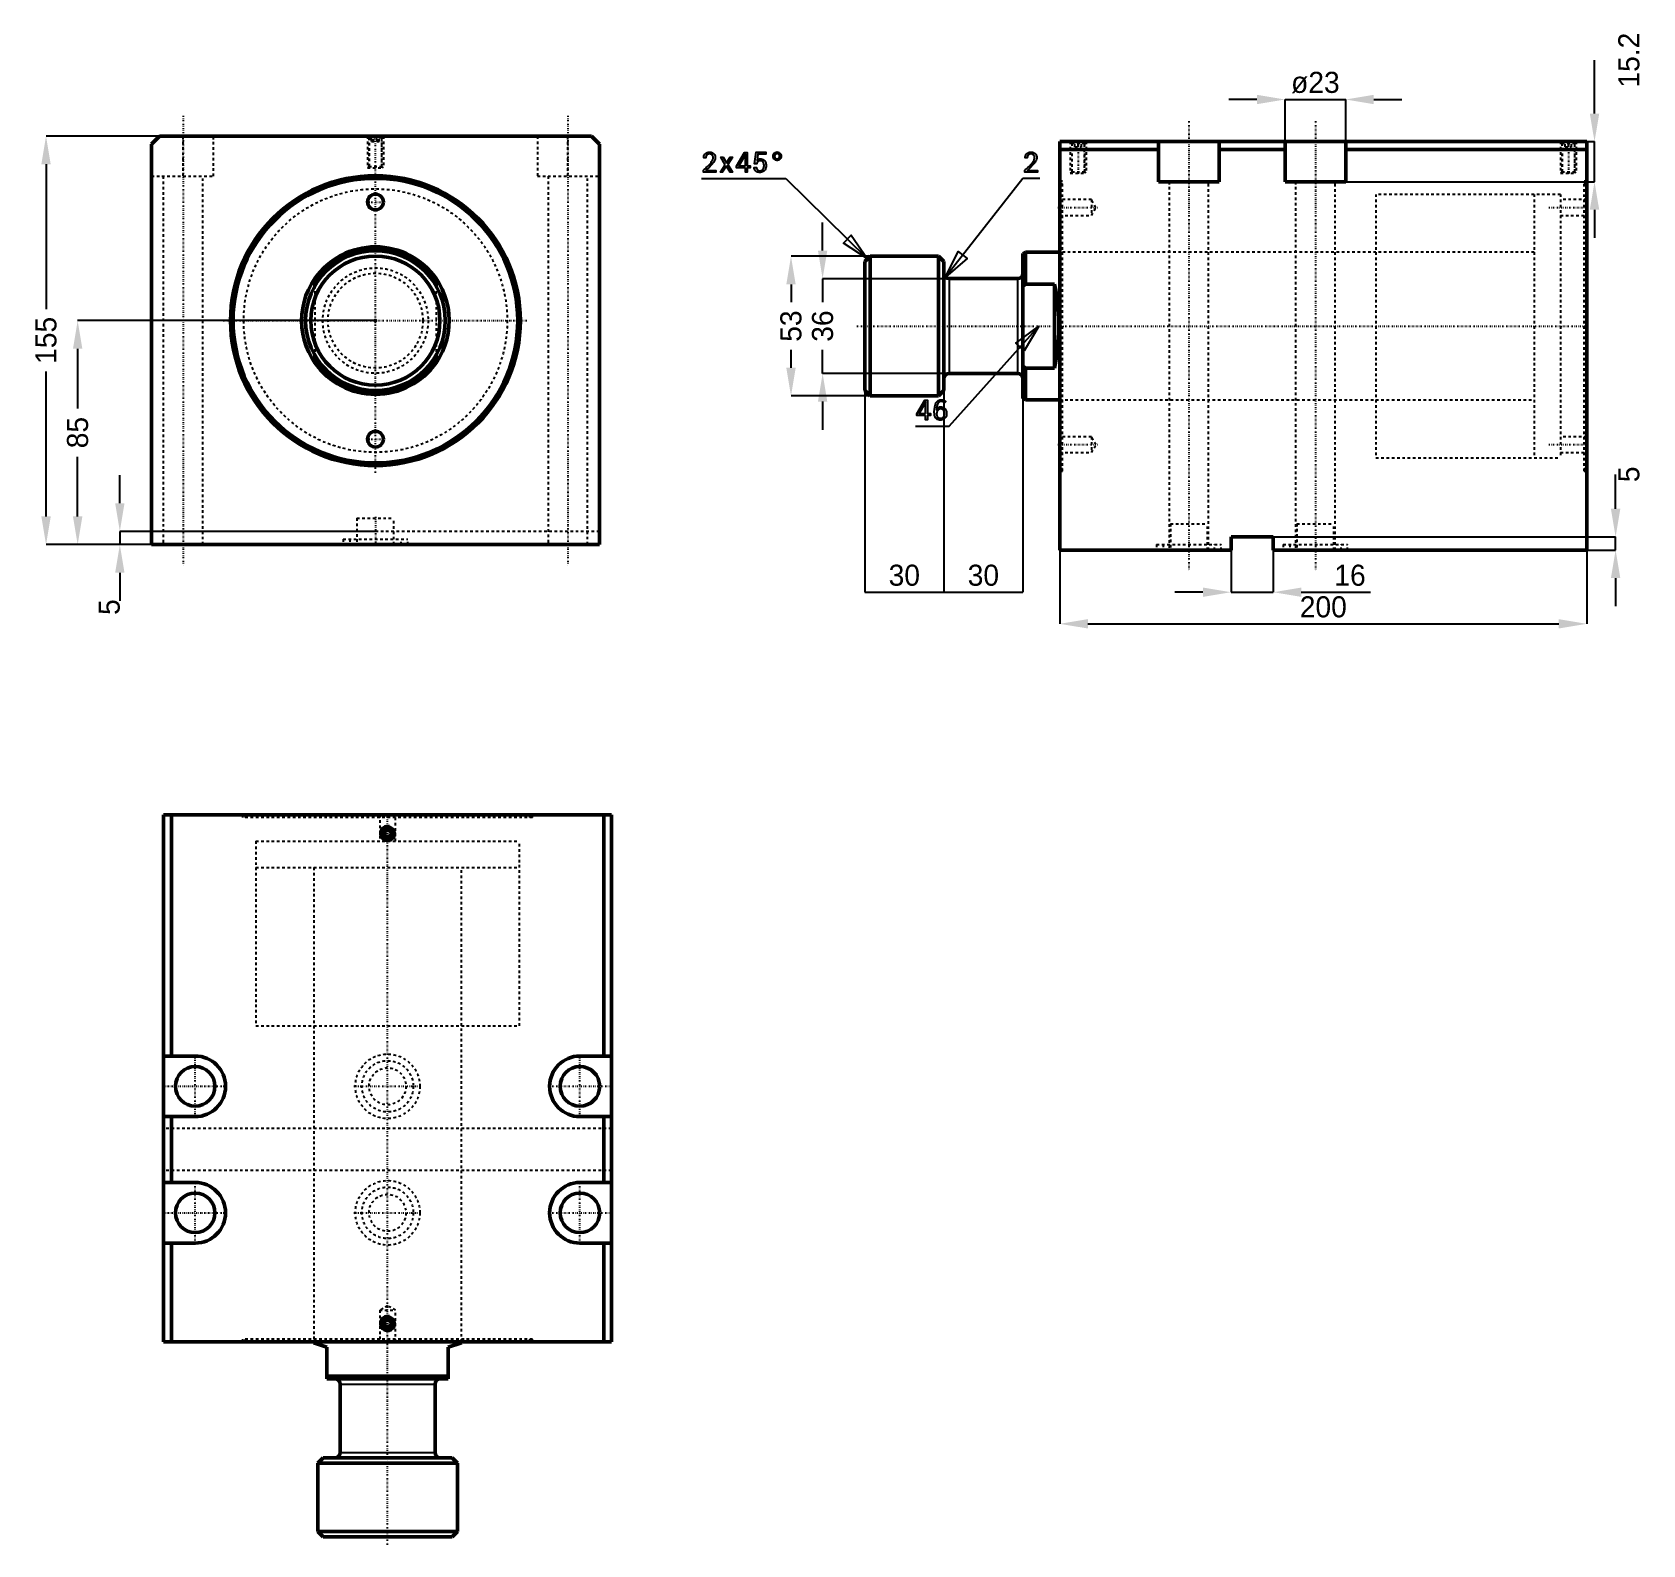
# Model space of a CAD drawing. Header units: millimetres. Extents: x -130 to 481, y -465 to 109.
import ezdxf

# ---------------------------------------------------------------- set-up
doc = ezdxf.new("R2010")
doc.units = ezdxf.units.MM
doc.linetypes.add('Center', pattern=[1.5, 0.45, -0.5, 0.05, -0.5])
doc.linetypes.add('Dashed', pattern=[2, 1, -1])
for name, color, linetype, lineweight in [('2d ConnectionPoints', 7, 'Continuous', 50), ('AM_0', 7, 'Continuous', 50), ('AM_4', 3, 'Continuous', 25), ('AM_5', 3, 'Continuous', 25), ('AM_7', 7, 'Center', 25), ('AM_9', 6, 'Dashed', 25)]:
    doc.layers.add(name, color=color, linetype=linetype, lineweight=lineweight)
doc.dimstyles.new('ISO-25', dxfattribs={"dimtxt": 2.5, "dimasz": 2.5, "dimexe": 1.25, "dimexo": 0.625, "dimtad": 1, "dimtxsty": 'Standard', "dimcen": 2.5, "dimadec": 0, "dimazin": 0, "dimtfac": 1, "dimtmove": 0, "dimatfit": 3, "dimfxl": 0, "dimarcsym": 0})

# ---------------------------------------------------------------- blocks, each defined once
blk = doc.blocks.new('1_JECX_MF_TLA_100_60_0_rod__0_in_JECX_MF_160_TLA_100_60_0__0')
at = {"layer": 'AM_0'}
for p, q in [((-23, 13.16), (-23, 15.97)), ((23, 15.97), (23, 13.16)), ((-23, -15.97), (-23, -13.16)), ((23, -13.16), (23, -15.97))]:
    blk.add_line(p, q, dxfattribs=at)
for points in [[(-23, 15.97), (-24.3, 13.9), (-25.42, 11.73), (-26.35, 9.47), (-27.07, 7.14), (-27.59, 4.75), (-27.9, 2.33), (-28, -0.11), (-27.88, -2.55), (-27.56, -4.97), (-27.02, -7.35), (-26.27, -9.68), (-25.33, -11.93), (-24.19, -14.1), (-23, -15.97)], [(23, -15.97), (24.3, -13.9), (25.42, -11.73), (26.35, -9.47), (27.07, -7.14), (27.59, -4.75), (27.9, -2.33), (28, 0.11), (27.88, 2.55), (27.56, 4.97), (27.02, 7.35), (26.27, 9.68), (25.33, 11.93), (24.19, 14.1), (23, 15.97)]]:
    blk.add_lwpolyline(points, dxfattribs=at)
for radius in [26.5, 24.5]:
    blk.add_circle((0, 0), radius, dxfattribs=at)
for radius, start, end in [(28, 34.77194, 145.22806), (27.5, 33.2419, 146.7581), (27.5, 213.2419, 326.7581), (28, 214.77194, 325.22806)]:
    blk.add_arc((0, 0), radius, start, end, dxfattribs=at)
at = {"layer": 'AM_9'}
for p, q in [((-23, 13.16), (-23, -13.16)), ((23, 13.16), (23, -13.16))]:
    blk.add_line(p, q, dxfattribs=at)
for radius in [20, 18]:
    blk.add_circle((0, 0), radius, dxfattribs=at)
blk = doc.blocks.new('2_JECX_MF_EXLA_100_60_0_body__0_in_JECX_MF_160_TLA_100_60_0__0')
at = {"layer": 'AM_0'}
for p, q in [((-82, 70), (-85, 67)), ((82, 70), (-82, 70)), ((85, 67), (82, 70)), ((-85, 67), (-85, -85)), ((85, -85), (85, 67)), ((-85, -85), (85, -85))]:
    blk.add_line(p, q, dxfattribs=at)
for centre, radius in [((0, 0), 55), ((0, 0), 54), ((0, 45), 3), ((0, -45), 3)]:
    blk.add_circle(centre, radius, dxfattribs=at)
at = {"layer": 'AM_5', "linetype": 'Dashed'}
for p, q in [((-3, 70), (-3, 58)), ((3, 70), (3, 58))]:
    blk.add_line(p, q, dxfattribs=at)
at = {"layer": 'AM_7'}
for p, q in [((-73, 77.75), (-73, -92.75)), ((73, 77.75), (73, -92.75)), ((0, -57.75), (0, 70.6)), ((-3.15, 45), (3.15, 45)), ((-57.75, 0), (57.75, 0)), ((-3.15, -45), (3.15, -45)), ((0, -74.5), (0, -85.5))]:
    blk.add_line(p, q, dxfattribs=at)
at = {"layer": 'AM_9'}
for p, q in [((-73, 54.8), (-73, 70)), ((-61.5, 54.8), (-61.5, 70)), ((-3, 70), (-2.46, 69.46)), ((-2.46, 69.46), (-2.46, 58.54)), ((-2.46, 69.46), (2.46, 69.46)), ((-1.9, 70), (-2.4, 69.5)), ((-2.4, 69.5), (-2.4, 58)), ((-2.4, 69.5), (2.4, 69.5)), ((-1.44, 68), (-1.44, 70)), ((-1.44, 68), (1.44, 68)), ((-0.72, 68), (-0.72, 70)), ((0.72, 68), (0.72, 70)), ((1.44, 68), (1.44, 70)), ((2.4, 69.5), (1.9, 70)), ((2.4, 58), (2.4, 69.5)), ((2.46, 69.46), (3, 70)), ((2.46, 58.54), (2.46, 69.46)), ((61.5, 70), (61.5, 54.8)), ((73, 54.8), (73, 70)), ((-2.46, 58.54), (-3, 58)), ((-3, 58), (3, 58)), ((-2.46, 58.54), (2.46, 58.54)), ((3, 58), (2.46, 58.54)), ((-85, 54.8), (-61.5, 54.8)), ((-80.5, 54.8), (-80.5, -85)), ((-65.5, -85), (-65.5, 54.8)), ((61.5, 54.8), (85, 54.8)), ((65.5, 54.8), (65.5, -85)), ((80.5, -85), (80.5, 54.8)), ((-7, -75), (7, -75)), ((-7, -75), (-7, -85)), ((7, -85), (7, -75)), ((85, -80), (-85, -80)), ((-12.25, -82.9), (12.25, -82.9)), ((-12.25, -82.9), (-12.25, -85)), ((-9.75, -82.9), (-9.75, -85)), ((9.75, -85), (9.75, -82.9)), ((12.25, -85), (12.25, -82.9))]:
    blk.add_line(p, q, dxfattribs=at)
blk.add_circle((0, 0), 50, dxfattribs=at)
blk = doc.blocks.new('*D3')
at = {"layer": 'AM_5', "color": 0, "lineweight": -2}
for p, q in [((-82, 70), (-125, 70)), ((-125, 59.33), (-125, 4.31)), ((-125, -74.33), (-125, -19.31)), ((-85, -85), (-125, -85))]:
    blk.add_line(p, q, dxfattribs=at)
at = {"layer": 'AM_5', "color": 0}
for points in [[(-123.22, 59.33), (-126.78, 59.33), (-125, 70)], [(-126.78, -74.33), (-123.22, -74.33), (-125, -85)]]:
    blk.add_solid(points, dxfattribs=at)
at = {"layer": 'Defpoints', "color": 0}
for p in [(-82, 70), (-125, -85), (-85, -85)]:
    blk.add_point(p, dxfattribs=at)
at = {"layer": 'AM_5', "color": 0, "insert": (-125, -7.5), "char_height": 8, "attachment_point": 5, "rotation": 90}
blk.add_mtext('155', dxfattribs=at)
blk = doc.blocks.new('*D4')
at = {"layer": 'AM_5', "color": 0, "lineweight": -2}
for p, q in [((0, 0), (-113, 0)), ((-113, -10.67), (-113, -33.34)), ((-113, -74.33), (-113, -51.66)), ((-85, -85), (-113, -85))]:
    blk.add_line(p, q, dxfattribs=at)
at = {"layer": 'AM_5', "color": 0}
for points in [[(-111.22, -10.67), (-114.78, -10.67), (-113, 0)], [(-114.78, -74.33), (-111.22, -74.33), (-113, -85)]]:
    blk.add_solid(points, dxfattribs=at)
at = {"layer": 'Defpoints', "color": 0}
for p in [(0, 0), (-113, -85), (-85, -85)]:
    blk.add_point(p, dxfattribs=at)
at = {"layer": 'AM_5', "color": 0, "insert": (-113, -42.5), "char_height": 8, "attachment_point": 5, "rotation": 90}
blk.add_mtext('85', dxfattribs=at)
blk = doc.blocks.new('*D5')
at = {"layer": 'AM_5', "color": 0, "lineweight": -2}
for p, q in [((-97, -69.33), (-97, -58.67)), ((0, -80), (-97, -80)), ((-97, -80), (-97, -85)), ((-85, -85), (-97, -85)), ((-97, -95.67), (-97, -106.33))]:
    blk.add_line(p, q, dxfattribs=at)
at = {"layer": 'AM_5', "color": 0}
for points in [[(-98.78, -69.33), (-95.22, -69.33), (-97, -80)], [(-95.22, -95.67), (-98.78, -95.67), (-97, -85)]]:
    blk.add_solid(points, dxfattribs=at)
at = {"layer": 'Defpoints', "color": 0}
for p in [(-97, -85), (-85, -85), (0, -80)]:
    blk.add_point(p, dxfattribs=at)
at = {"layer": 'AM_5', "color": 0, "insert": (-101, -108.73), "char_height": 8, "attachment_point": 5, "rotation": 90}
blk.add_mtext('5', dxfattribs=at)
blk = doc.blocks.new('1_JECX_MF_TLA_100_60_0_rod__0_in_JECX_MF_160_TLA_100_60_0__4')
at = {"layer": 'AM_0'}
for p, q in [((-28, 0), (-28, -0.38)), ((28, -0.38), (28, 0)), ((-23, -2), (-28, -0.38)), ((-23, -14), (-23, -2)), ((28, -0.38), (23, -2)), ((23, -2), (23, -14)), ((-23, -13), (23, -13)), ((-23, -14), (23, -14)), ((-18, -16), (-18, -42)), ((18, -42), (18, -16)), ((-24.5, -44), (-26.5, -46)), ((-26.5, -46), (26.5, -46)), ((-26.5, -46), (-26.5, -72)), ((-24.5, -44), (24.5, -44)), ((26.5, -46), (24.5, -44)), ((26.5, -72), (26.5, -46)), ((-26.5, -72), (-24.5, -74)), ((-26.5, -72), (26.5, -72)), ((24.5, -74), (26.5, -72)), ((-24.5, -74), (24.5, -74))]:
    blk.add_line(p, q, dxfattribs=at)
for centre, start, end in [((-20, -16), 360, 90), ((20, -16), 90, 180), ((-20, -42), 270, 360), ((20, -42), 180, 270)]:
    blk.add_arc(centre, 2, start, end, dxfattribs=at)
at = {"layer": 'AM_4'}
for p, q in [((-18, -16), (18, -16)), ((-18, -42), (18, -42))]:
    blk.add_line(p, q, dxfattribs=at)
at = {"layer": 'AM_7'}
blk.add_line((0, -77), (0, 200.69), dxfattribs=at)
at = {"layer": 'AM_9'}
for p, q in [((-50, 190), (50, 190)), ((-50, 190), (-50, 180)), ((50, 180), (50, 190)), ((-50, 180), (50, 180)), ((-28, 180), (-28, 0)), ((28, 0), (28, 180))]:
    blk.add_line(p, q, dxfattribs=at)
blk = doc.blocks.new('2_JECX_MF_EXLA_100_60_0_body__0_in_JECX_MF_160_TLA_100_60_0__4')
at = {"layer": 'AM_0'}
for p, q in [((85, 200), (-85, 200)), ((-85, 200), (-85, 0)), ((-82, 200), (-82, 108.5)), ((82, 200), (82, 108.5)), ((85, 200), (85, 0)), ((-0.72, 194.25), (-1.44, 193)), ((-1.44, 193), (-0.72, 191.75)), ((0.72, 194.25), (-0.72, 194.25)), ((-0.72, 191.75), (0.72, 191.75)), ((1.44, 193), (0.72, 194.25)), ((0.72, 191.75), (1.44, 193)), ((-73, 108.5), (-85, 108.5)), ((85, 108.5), (73, 108.5)), ((-85, 85.5), (-73, 85.5)), ((-82, 85.5), (-82, 60.5)), ((73, 85.5), (85, 85.5)), ((82, 85.5), (82, 60.5)), ((-73, 60.5), (-85, 60.5)), ((85, 60.5), (73, 60.5)), ((-85, 37.5), (-73, 37.5)), ((-82, 37.5), (-82, 0)), ((73, 37.5), (85, 37.5)), ((82, 37.5), (82, 0)), ((-0.72, 8.25), (-1.44, 7)), ((-1.44, 7), (-0.72, 5.75)), ((0.72, 8.25), (-0.72, 8.25)), ((1.44, 7), (0.72, 8.25)), ((0.72, 5.75), (1.44, 7)), ((85, 0), (-85, 0)), ((-0.72, 5.75), (0.72, 5.75))]:
    blk.add_line(p, q, dxfattribs=at)
for centre, radius in [((0, 193), 2.46), ((0, 193), 2.4), ((0, 193), 1.9), ((-73, 97), 7.5), ((73, 97), 7.5), ((-73, 49), 7.5), ((73, 49), 7.5), ((0, 7), 2.46), ((0, 7), 2.4), ((0, 7), 1.9)]:
    blk.add_circle(centre, radius, dxfattribs=at)
for centre, start, end in [((-73, 97), 270, 90), ((73, 97), 90, 270), ((-73, 49), 270, 90), ((73, 49), 90, 270)]:
    blk.add_arc(centre, 11.5, start, end, dxfattribs=at)
at = {"layer": 'AM_5'}
for centre in [(0, 193), (0, 7)]:
    blk.add_arc(centre, 3, 75, 15, dxfattribs=at)
at = {"layer": 'AM_7'}
for p, q in [((-3.15, 193), (3.15, 193)), ((-73, 84.93), (-73, 109.08)), ((73, 84.93), (73, 109.08)), ((-85.08, 97), (-60.93, 97)), ((-12.86, 97), (12.86, 97)), ((60.92, 97), (85.07, 97)), ((-73, 36.92), (-73, 61.08)), ((73, 36.92), (73, 61.08)), ((-85.08, 49), (-60.93, 49)), ((-12.86, 49), (12.86, 49)), ((60.92, 49), (85.07, 49)), ((-3.15, 7), (3.15, 7))]:
    blk.add_line(p, q, dxfattribs=at)
at = {"layer": 'AM_9'}
for p, q in [((-55, 200), (-55, 199)), ((55, 199), (-55, 199)), ((-54, 200), (-54, 199)), ((-3, 200), (-3, 190)), ((3, 190), (3, 200)), ((54, 199), (54, 200)), ((55, 199), (55, 200)), ((-50, 190), (50, 190)), ((-50, 190), (-50, 120)), ((50, 120), (50, 190)), ((-50, 120), (50, 120)), ((-28, 120), (-28, 0)), ((28, 0), (28, 120)), ((85, 81), (-85, 81)), ((85, 65), (-85, 65)), ((0, 13.73), (-3, 12)), ((3, 12), (0, 13.73)), ((-3, 12), (-3, 0)), ((-3, 12), (3, 12)), ((3, 0), (3, 12)), ((55, 1), (-55, 1)), ((-55, 1), (-55, 0)), ((-54, 1), (-54, 0)), ((54, 0), (54, 1)), ((55, 0), (55, 1))]:
    blk.add_line(p, q, dxfattribs=at)
for centre, radius in [((0, 97), 12.25), ((0, 97), 9.75), ((0, 97), 7), ((0, 49), 12.25), ((0, 49), 9.75), ((0, 49), 7)]:
    blk.add_circle(centre, radius, dxfattribs=at)
blk = doc.blocks.new('1_JECX_MF_TLA_100_60_0_rod__0_in_JECX_MF_160_TLA_100_60_0__2')
at = {"layer": 'AM_0'}
for p, q in [((-72, 26.5), (-74, 24.5)), ((-74, 24.5), (-74, -24.5)), ((-46, 26.5), (-72, 26.5)), ((-72, 26.5), (-72, -26.5)), ((-44, 24.5), (-46, 26.5)), ((-46, 26.5), (-46, -26.5)), ((-44, 24.5), (-44, -24.5)), ((-13, 28), (-14, 27.5)), ((-14, 27.5), (-14, -27.5)), ((0, 28), (-13, 28)), ((-13, 28), (-13, 15.97)), ((-16, 18), (-42, 18)), ((-13, 15.97), (-14, 15.07)), ((-2, 15.97), (-13, 15.97)), ((-2, 15.97), (-2, -15.97)), ((-42, -18), (-16, -18)), ((-14, -15.07), (-13, -15.97)), ((-13, -15.97), (-2, -15.97)), ((-13, -15.97), (-13, -28)), ((-74, -24.5), (-72, -26.5)), ((-72, -26.5), (-46, -26.5)), ((-46, -26.5), (-44, -24.5)), ((-14, -27.5), (-13, -28)), ((-13, -28), (0, -28))]:
    blk.add_line(p, q, dxfattribs=at)
blk.add_lwpolyline([(-2, -15.97), (-1.58, -13.9), (-1.21, -11.73), (-0.91, -9.47), (-0.68, -7.14), (-0.51, -4.75), (-0.41, -2.33), (-0.38, 0.11), (-0.41, 2.55), (-0.52, 4.97), (-0.69, 7.35), (-0.94, 9.68), (-1.24, 11.93), (-1.61, 14.1), (-2, 15.97)], dxfattribs=at)
for centre, start, end in [((-42, 20), 180, 270), ((-16, 20), 270, 360), ((-42, -20), 90, 180), ((-16, -20), 0, 90)]:
    blk.add_arc(centre, 2, start, end, dxfattribs=at)
at = {"layer": 'AM_4'}
for p, q in [((-42, 18), (-42, -18)), ((-16, 18), (-16, -18))]:
    blk.add_line(p, q, dxfattribs=at)
at = {"layer": 'AM_7'}
blk.add_line((-77, 0), (200.2, 0), dxfattribs=at)
at = {"layer": 'AM_9'}
for p, q in [((180, 50), (180, -50)), ((190, 50), (180, 50)), ((190, 50), (190, -50)), ((180, 28), (0, 28)), ((0, -28), (180, -28)), ((180, -50), (190, -50))]:
    blk.add_line(p, q, dxfattribs=at)
blk = doc.blocks.new('2_JECX_MF_EXLA_100_60_0_body__0_in_JECX_MF_160_TLA_100_60_0__2')
at = {"layer": 'AM_0'}
for p, q in [((0, -85), (0, 70)), ((200, 70), (0, 70)), ((37.5, 70), (37.5, 54.8)), ((60.5, 54.8), (60.5, 70)), ((85.5, 70), (85.5, 54.8)), ((108.5, 54.8), (108.5, 70)), ((200, -85), (200, 70)), ((37.5, 67), (0, 67)), ((85.5, 67), (60.5, 67)), ((200, 67), (108.5, 67)), ((37.5, 54.8), (60.5, 54.8)), ((85.5, 54.8), (108.5, 54.8)), ((65, -85), (0, -85)), ((65, -80), (65, -85)), ((81, -80), (65, -80)), ((81, -85), (81, -80)), ((200, -85), (81, -85))]:
    blk.add_line(p, q, dxfattribs=at)
at = {"layer": 'AM_5', "linetype": 'Dashed'}
for p, q in [((4, 70), (4, 58)), ((10, 70), (10, 58)), ((190, 70), (190, 58)), ((196, 70), (196, 58))]:
    blk.add_line(p, q, dxfattribs=at)
at = {"layer": 'AM_7'}
for p, q in [((49, 77.75), (49, -92.75)), ((97, 77.75), (97, -92.75)), ((7, 70.6), (7, 57.4)), ((193, 70.6), (193, 57.4)), ((-0.69, 45), (14.42, 45)), ((185.58, 45), (200.69, 45)), ((-0.69, -45), (14.42, -45)), ((185.58, -45), (200.69, -45))]:
    blk.add_line(p, q, dxfattribs=at)
at = {"layer": 'AM_9'}
for p, q in [((4, 70), (4.54, 69.46)), ((4.54, 69.46), (4.54, 58.54)), ((4.54, 69.46), (9.46, 69.46)), ((5.1, 70), (4.6, 69.5)), ((4.6, 69.5), (4.6, 58)), ((4.6, 69.5), (9.4, 69.5)), ((5.75, 68), (5.75, 70)), ((5.75, 68), (8.25, 68)), ((7, 68), (7, 70)), ((8.25, 68), (8.25, 70)), ((9.4, 69.5), (8.9, 70)), ((9.4, 58), (9.4, 69.5)), ((9.46, 69.46), (10, 70)), ((9.46, 58.54), (9.46, 69.46)), ((190, 70), (190.54, 69.46)), ((190.54, 69.46), (190.54, 58.54)), ((190.54, 69.46), (195.46, 69.46)), ((191.1, 70), (190.6, 69.5)), ((190.6, 69.5), (195.4, 69.5)), ((190.6, 69.5), (190.6, 58)), ((191.75, 68), (191.75, 70)), ((191.75, 68), (194.25, 68)), ((193, 68), (193, 70)), ((194.25, 68), (194.25, 70)), ((195.4, 69.5), (194.9, 70)), ((195.4, 58), (195.4, 69.5)), ((195.46, 69.46), (196, 70)), ((195.46, 58.54), (195.46, 69.46)), ((4.54, 58.54), (4, 58)), ((4, 58), (10, 58)), ((4.54, 58.54), (9.46, 58.54)), ((10, 58), (9.46, 58.54)), ((190.54, 58.54), (190, 58)), ((190, 58), (196, 58)), ((190.54, 58.54), (195.46, 58.54)), ((196, 58), (195.46, 58.54)), ((1, 55), (0, 55)), ((1, 54), (0, 54)), ((1, -55), (1, 55)), ((41.5, 54.8), (41.5, -85)), ((56.5, -85), (56.5, 54.8)), ((89.5, 54.8), (89.5, -85)), ((104.5, -85), (104.5, 54.8)), ((190, 50), (120, 50)), ((120, 50), (120, -50)), ((190, 50), (190, -50)), ((199, -55), (199, 55)), ((200, 55), (199, 55)), ((200, 54), (199, 54)), ((12, 48), (0, 48)), ((13.73, 45), (12, 48)), ((12, 48), (12, 42)), ((12, 42), (13.73, 45)), ((200, 48), (190, 48)), ((0, 42), (12, 42)), ((190, 42), (200, 42)), ((120, 28), (0, 28)), ((0, -28), (120, -28)), ((12, -42), (0, -42)), ((13.73, -45), (12, -42)), ((12, -42), (12, -48)), ((200, -42), (190, -42)), ((0, -48), (12, -48)), ((12, -48), (13.73, -45)), ((190, -48), (200, -48)), ((0, -54), (1, -54)), ((0, -55), (1, -55)), ((120, -50), (190, -50)), ((199, -54), (200, -54)), ((199, -55), (200, -55)), ((42, -75), (56, -75)), ((42, -75), (42, -85)), ((56, -85), (56, -75)), ((90, -75), (104, -75)), ((90, -75), (90, -85)), ((104, -85), (104, -75)), ((36.75, -82.9), (61.25, -82.9)), ((36.75, -82.9), (36.75, -85)), ((39.25, -82.9), (39.25, -85)), ((58.75, -85), (58.75, -82.9)), ((61.25, -85), (61.25, -82.9)), ((84.75, -82.9), (109.25, -82.9)), ((84.75, -82.9), (84.75, -85)), ((87.25, -82.9), (87.25, -85)), ((106.75, -85), (106.75, -82.9)), ((109.25, -85), (109.25, -82.9))]:
    blk.add_line(p, q, dxfattribs=at)
blk = doc.blocks.new('*D21')
at = {"layer": 'AM_5', "color": 0, "lineweight": -2}
for p, q in [((334.54, 83.92), (323.87, 83.92)), ((345.21, 67.92), (345.21, 83.92)), ((345.21, 83.92), (368.21, 83.92)), ((368.21, 67.92), (368.21, 83.92)), ((378.87, 83.92), (389.54, 83.92))]:
    blk.add_line(p, q, dxfattribs=at)
at = {"layer": 'AM_5', "color": 0}
for points in [[(334.54, 85.7), (334.54, 82.15), (345.21, 83.92)], [(378.87, 85.7), (378.87, 82.15), (368.21, 83.92)]]:
    blk.add_solid(points, dxfattribs=at)
at = {"layer": 'Defpoints', "color": 0}
for p in [(368.21, 83.92), (345.21, 67.92), (368.21, 67.92)]:
    blk.add_point(p, dxfattribs=at)
at = {"layer": 'AM_5', "color": 0, "insert": (356.71, 90.32), "char_height": 8, "attachment_point": 5}
blk.add_mtext('ø23', dxfattribs=at)
blk = doc.blocks.new('*D22')
at = {"layer": 'AM_5', "color": 0, "lineweight": -2}
for p, q in [((462.64, 78.59), (462.64, 98.86)), ((368.21, 67.92), (462.64, 67.92)), ((462.64, 52.72), (462.64, 67.92)), ((368.21, 52.72), (462.64, 52.72)), ((462.64, 42.06), (462.64, 31.39))]:
    blk.add_line(p, q, dxfattribs=at)
at = {"layer": 'AM_5', "color": 0}
for points in [[(460.86, 78.59), (464.42, 78.59), (462.64, 67.92)], [(460.86, 42.06), (464.42, 42.06), (462.64, 52.72)]]:
    blk.add_solid(points, dxfattribs=at)
at = {"layer": 'Defpoints', "color": 0}
for p in [(368.21, 67.92), (462.64, 67.92), (368.21, 52.72)]:
    blk.add_point(p, dxfattribs=at)
at = {"layer": 'AM_5', "color": 0, "insert": (475.71, 98.86), "char_height": 8, "attachment_point": 5, "rotation": 90}
blk.add_mtext('15.2', dxfattribs=at)
blk = doc.blocks.new('*D23')
at = {"layer": 'AM_5', "color": 0, "lineweight": -2}
for p, q in [((259.71, -87.08), (259.71, -115.08)), ((459.71, -87.08), (459.71, -115.08)), ((270.37, -115.08), (449.04, -115.08))]:
    blk.add_line(p, q, dxfattribs=at)
at = {"layer": 'AM_5', "color": 0}
for points in [[(270.37, -113.3), (270.37, -116.85), (259.71, -115.08)], [(449.04, -113.3), (449.04, -116.85), (459.71, -115.08)]]:
    blk.add_solid(points, dxfattribs=at)
at = {"layer": 'Defpoints', "color": 0}
for p in [(259.71, -87.08), (459.71, -87.08), (459.71, -115.08)]:
    blk.add_point(p, dxfattribs=at)
at = {"layer": 'AM_5', "color": 0, "insert": (359.71, -108.68), "char_height": 8, "attachment_point": 5}
blk.add_mtext('200', dxfattribs=at)
blk = doc.blocks.new('*D24')
at = {"layer": 'AM_5', "color": 0, "lineweight": -2}
for p, q in [((245.71, -22.08), (245.71, -103.08)), ((215.71, -26.58), (215.71, -103.08)), ((215.71, -103.08), (245.71, -103.08))]:
    blk.add_line(p, q, dxfattribs=at)
at = {"layer": 'Defpoints', "color": 0}
for p in [(245.71, -22.08), (215.71, -26.58), (245.71, -103.08)]:
    blk.add_point(p, dxfattribs=at)
at = {"layer": 'AM_5', "color": 0, "insert": (230.71, -96.68), "char_height": 8, "attachment_point": 5}
blk.add_mtext('30', dxfattribs=at)
blk = doc.blocks.new('*D25')
at = {"layer": 'AM_5', "color": 0, "lineweight": -2}
for p, q in [((185.71, -26.58), (185.71, -103.08)), ((215.71, -26.58), (215.71, -103.08)), ((185.71, -103.08), (215.71, -103.08))]:
    blk.add_line(p, q, dxfattribs=at)
at = {"layer": 'Defpoints', "color": 0}
for p in [(185.71, -26.58), (215.71, -26.58), (215.71, -103.08)]:
    blk.add_point(p, dxfattribs=at)
at = {"layer": 'AM_5', "color": 0, "insert": (200.71, -96.68), "char_height": 8, "attachment_point": 5}
blk.add_mtext('30', dxfattribs=at)
blk = doc.blocks.new('*D26')
at = {"layer": 'AM_5', "color": 0, "lineweight": -2}
for p, q in [((187.71, 24.42), (157.71, 24.42)), ((157.71, 13.76), (157.71, 6.99)), ((157.71, -17.91), (157.71, -11.14)), ((187.71, -28.58), (157.71, -28.58))]:
    blk.add_line(p, q, dxfattribs=at)
at = {"layer": 'AM_5', "color": 0}
for points in [[(155.93, 13.76), (159.48, 13.76), (157.71, 24.42)], [(155.93, -17.91), (159.48, -17.91), (157.71, -28.58)]]:
    blk.add_solid(points, dxfattribs=at)
at = {"layer": 'Defpoints', "color": 0}
for p in [(157.71, 24.42), (187.71, 24.42), (187.71, -28.58)]:
    blk.add_point(p, dxfattribs=at)
at = {"layer": 'AM_5', "color": 0, "insert": (157.71, -2.08), "char_height": 8, "attachment_point": 5, "rotation": 90}
blk.add_mtext('53', dxfattribs=at)
blk = doc.blocks.new('*D27')
at = {"layer": 'AM_5', "color": 0, "lineweight": -2}
for p, q in [((169.71, 26.59), (169.71, 37.26)), ((217.71, 15.92), (169.71, 15.92)), ((169.71, 15.92), (169.71, 6.99)), ((169.71, -20.08), (169.71, -11.14)), ((217.71, -20.08), (169.71, -20.08)), ((169.71, -30.74), (169.71, -41.41))]:
    blk.add_line(p, q, dxfattribs=at)
at = {"layer": 'AM_5', "color": 0}
for points in [[(167.93, 26.59), (171.48, 26.59), (169.71, 15.92)], [(167.93, -30.74), (171.48, -30.74), (169.71, -20.08)]]:
    blk.add_solid(points, dxfattribs=at)
at = {"layer": 'Defpoints', "color": 0}
for p in [(169.71, 15.92), (217.71, 15.92), (217.71, -20.08)]:
    blk.add_point(p, dxfattribs=at)
at = {"layer": 'AM_5', "color": 0, "insert": (169.71, -2.08), "char_height": 8, "attachment_point": 5, "rotation": 90}
blk.add_mtext('36', dxfattribs=at)
blk = doc.blocks.new('*D28')
at = {"layer": 'AM_5', "color": 0, "lineweight": -2}
for p, q in [((324.71, -82.08), (324.71, -103.08)), ((340.71, -87.08), (340.71, -103.08)), ((314.04, -103.08), (303.37, -103.08)), ((324.71, -103.08), (340.71, -103.08)), ((351.37, -103.08), (377.58, -103.08))]:
    blk.add_line(p, q, dxfattribs=at)
at = {"layer": 'AM_5', "color": 0}
for points in [[(314.04, -101.3), (314.04, -104.85), (324.71, -103.08)], [(351.37, -101.3), (351.37, -104.85), (340.71, -103.08)]]:
    blk.add_solid(points, dxfattribs=at)
at = {"layer": 'Defpoints', "color": 0}
for p in [(324.71, -82.08), (340.71, -87.08), (340.71, -103.08)]:
    blk.add_point(p, dxfattribs=at)
at = {"layer": 'AM_5', "color": 0, "insert": (369.85, -96.68), "char_height": 8, "attachment_point": 5}
blk.add_mtext('16', dxfattribs=at)
blk = doc.blocks.new('*D29')
at = {"layer": 'AM_5', "color": 0, "lineweight": -2}
for p, q in [((470.64, -71.41), (470.64, -58.34)), ((324.71, -82.08), (470.64, -82.08)), ((470.64, -87.08), (470.64, -82.08)), ((340.71, -87.08), (470.64, -87.08)), ((470.64, -97.74), (470.64, -108.41))]:
    blk.add_line(p, q, dxfattribs=at)
at = {"layer": 'AM_5', "color": 0}
for points in [[(468.86, -71.41), (472.42, -71.41), (470.64, -82.08)], [(468.86, -97.74), (472.42, -97.74), (470.64, -87.08)]]:
    blk.add_solid(points, dxfattribs=at)
at = {"layer": 'Defpoints', "color": 0}
for p in [(324.71, -82.08), (340.71, -87.08), (470.64, -87.08)]:
    blk.add_point(p, dxfattribs=at)
at = {"layer": 'AM_5', "color": 0, "insert": (475.71, -58.34), "char_height": 8, "attachment_point": 5, "rotation": 90}
blk.add_mtext('5', dxfattribs=at)

msp = doc.modelspace()

# ---------------------------------------------------------------- linework, layer by layer
at = {"layer": '2d ConnectionPoints'}
for p in [(0, 0), (259.705, -2.077), (4.616, -387.607)]:
    msp.add_point(p, dxfattribs=at)
at = {"layer": 'AM_5'}
for p, q in [((123.705, 53.923), (155.705, 53.923)), ((155.705, 53.923), (186.705, 23.423)), ((245.705, 53.923), (216.291, 16.509)), ((252.105, 53.923), (245.705, 53.923)), ((217.705, -40.077), (251.705, -2.077)), ((204.905, -40.077), (217.705, -40.077))]:
    msp.add_line(p, q, dxfattribs=at)
for points in [[(124.74, 57.301), (124.74, 57.301), (125.082, 57.614), (125.571, 58.071), (125.571, 58.071), (126.028, 58.514), (126.315, 58.801), (126.315, 58.801), (126.591, 59.09), (126.986, 59.545), (126.986, 59.545), (127.359, 60.025), (127.595, 60.358), (127.595, 60.358), (127.802, 60.691), (128.028, 61.164), (128.028, 61.164), (128.149, 61.608), (128.172, 61.887), (128.172, 61.887), (128.165, 62.044), (128.128, 62.265), (128.128, 62.265), (128.059, 62.471), (127.995, 62.599), (127.995, 62.599), (127.919, 62.719), (127.785, 62.876), (127.785, 62.876), (127.627, 63.009), (127.509, 63.083), (127.509, 63.083), (127.382, 63.145), (127.181, 63.212), (127.181, 63.212), (126.966, 63.248), (126.815, 63.255), (126.815, 63.255), (126.648, 63.248), (126.412, 63.21), (126.412, 63.21), (126.192, 63.141), (126.055, 63.078), (126.055, 63.078), (125.928, 63.001), (125.759, 62.861), (125.759, 62.861), (125.616, 62.693), (125.535, 62.566), (125.535, 62.566), (125.468, 62.427), (125.395, 62.2), (125.395, 62.2), (125.356, 61.951), (125.348, 61.773), (124.568, 61.773), (124.568, 61.773), (124.58, 62.039), (124.644, 62.411), (124.644, 62.411), (124.761, 62.748), (124.87, 62.953), (124.87, 62.953), (124.999, 63.141), (125.224, 63.387), (125.224, 63.387), (125.487, 63.59), (125.684, 63.702), (125.684, 63.702), (125.893, 63.794), (126.222, 63.893), (126.222, 63.893), (126.571, 63.946), (126.815, 63.957), (126.815, 63.957), (127.042, 63.947), (127.372, 63.897), (127.372, 63.897), (127.688, 63.804), (127.891, 63.717), (127.891, 63.717), (128.083, 63.613), (128.34, 63.422), (128.34, 63.422), (128.562, 63.192), (128.689, 63.015), (128.689, 63.015), (128.797, 62.824), (128.913, 62.511), (128.913, 62.511), (128.976, 62.168), (128.988, 61.923), (128.988, 61.923), (128.971, 61.646), (128.878, 61.22), (128.878, 61.22), (128.705, 60.782), (128.546, 60.483), (128.546, 60.483), (128.364, 60.186), (128.067, 59.756), (128.067, 59.756), (127.744, 59.345), (127.514, 59.082), (127.514, 59.082), (127.266, 58.814), (126.85, 58.38), (126.85, 58.38), (126.382, 57.908), (126.04, 57.571), (125.489, 57.03), (129.212, 57.025), (129.212, 56.323), (124.464, 56.323), (124.464, 57.051), (124.74, 57.301)], [(132.778, 59.178), (131.02, 62.043), (131.93, 62.043), (133.241, 59.875), (134.619, 62.043), (135.445, 62.043), (133.709, 59.245), (135.529, 56.323), (134.608, 56.323), (133.225, 58.569), (131.764, 56.323), (130.921, 56.323), (132.778, 59.178)], [(140.384, 57.987), (137.015, 57.987), (137.015, 58.663), (140.083, 63.863), (141.112, 63.863), (141.112, 58.689), (142.235, 58.689), (142.235, 57.987), (141.112, 57.987), (141.112, 56.323), (140.384, 56.323), (140.384, 57.987)], [(140.395, 58.689), (140.395, 62.989), (137.909, 58.689), (140.395, 58.689)], [(145.916, 56.229), (145.916, 56.229), (145.681, 56.237), (145.346, 56.279), (145.346, 56.279), (145.032, 56.358), (144.834, 56.43), (144.834, 56.43), (144.649, 56.519), (144.399, 56.685), (144.399, 56.685), (144.185, 56.891), (144.062, 57.051), (144.062, 57.051), (143.958, 57.228), (143.846, 57.527), (143.846, 57.527), (143.785, 57.865), (143.773, 58.112), (144.585, 58.112), (144.585, 58.112), (144.6, 57.878), (144.679, 57.574), (144.679, 57.574), (144.826, 57.323), (144.962, 57.186), (144.962, 57.186), (145.122, 57.074), (145.396, 56.952), (145.396, 56.952), (145.713, 56.887), (145.947, 56.874), (145.947, 56.874), (146.148, 56.885), (146.423, 56.943), (146.423, 56.943), (146.666, 57.051), (146.81, 57.15), (146.81, 57.15), (146.94, 57.267), (147.108, 57.468), (147.108, 57.468), (147.243, 57.701), (147.315, 57.873), (147.315, 57.873), (147.373, 58.055), (147.436, 58.341), (147.436, 58.341), (147.469, 58.641), (147.476, 58.85), (147.476, 58.85), (147.47, 59.041), (147.437, 59.319), (147.437, 59.319), (147.376, 59.586), (147.32, 59.758), (147.32, 59.758), (147.251, 59.921), (147.124, 60.14), (147.124, 60.14), (146.967, 60.331), (146.847, 60.441), (146.847, 60.441), (146.714, 60.535), (146.492, 60.636), (146.492, 60.636), (146.243, 60.691), (146.061, 60.701), (146.061, 60.701), (145.868, 60.689), (145.596, 60.622), (145.596, 60.622), (145.344, 60.498), (145.188, 60.384), (145.188, 60.384), (145.046, 60.248), (144.871, 60.009), (144.871, 60.009), (144.74, 59.727), (144.678, 59.516), (143.888, 59.516), (144.429, 63.884), (148.1, 63.884), (148.1, 63.208), (145.167, 63.208), (144.834, 60.707), (144.834, 60.707), (144.944, 60.841), (145.116, 61.017), (145.116, 61.017), (145.297, 61.161), (145.422, 61.24), (145.422, 61.24), (145.553, 61.304), (145.766, 61.374), (145.766, 61.374), (145.999, 61.412), (146.165, 61.419), (146.165, 61.419), (146.42, 61.405), (146.776, 61.333), (146.776, 61.333), (147.101, 61.199), (147.299, 61.076), (147.299, 61.076), (147.481, 60.929), (147.72, 60.671), (147.72, 60.671), (147.918, 60.369), (148.027, 60.142), (148.027, 60.142), (148.117, 59.901), (148.214, 59.519), (148.214, 59.519), (148.267, 59.113), (148.277, 58.829), (148.277, 58.829), (148.265, 58.531), (148.203, 58.109), (148.203, 58.109), (148.087, 57.718), (147.98, 57.475), (147.98, 57.475), (147.852, 57.249), (147.624, 56.95), (147.624, 56.95), (147.353, 56.699), (147.148, 56.557), (147.148, 56.557), (146.928, 56.439), (146.572, 56.311), (146.572, 56.311), (146.188, 56.243), (145.916, 56.229)], [(152.435, 60.795), (152.435, 60.795), (152.272, 60.804), (152.035, 60.849), (152.035, 60.849), (151.81, 60.933), (151.666, 61.011), (151.666, 61.011), (151.53, 61.103), (151.349, 61.265), (151.349, 61.265), (151.193, 61.454), (151.104, 61.596), (151.104, 61.596), (151.029, 61.746), (150.948, 61.981), (150.948, 61.981), (150.905, 62.226), (150.896, 62.397), (150.896, 62.397), (150.905, 62.567), (150.948, 62.813), (150.948, 62.813), (151.029, 63.047), (151.104, 63.197), (151.104, 63.197), (151.193, 63.339), (151.349, 63.528), (151.349, 63.528), (151.53, 63.69), (151.666, 63.782), (151.666, 63.782), (151.81, 63.86), (152.035, 63.944), (152.035, 63.944), (152.272, 63.99), (152.435, 63.998), (152.435, 63.998), (152.599, 63.99), (152.835, 63.944), (152.835, 63.944), (153.059, 63.86), (153.202, 63.782), (153.202, 63.782), (153.337, 63.69), (153.517, 63.529), (153.517, 63.529), (153.671, 63.341), (153.759, 63.2), (153.759, 63.2), (153.833, 63.051), (153.913, 62.816), (153.913, 62.816), (153.956, 62.569), (153.964, 62.397), (153.964, 62.397), (153.956, 62.225), (153.913, 61.977), (153.913, 61.977), (153.833, 61.743), (153.759, 61.593), (153.759, 61.593), (153.671, 61.453), (153.517, 61.264), (153.517, 61.264), (153.337, 61.103), (153.202, 61.011), (153.202, 61.011), (153.059, 60.933), (152.835, 60.849), (152.835, 60.849), (152.599, 60.804), (152.435, 60.795)], [(152.435, 61.429), (152.435, 61.429), (152.534, 61.435), (152.676, 61.462), (152.676, 61.462), (152.812, 61.513), (152.898, 61.559), (152.898, 61.559), (152.98, 61.615), (153.089, 61.713), (153.089, 61.713), (153.183, 61.827), (153.236, 61.913), (153.236, 61.913), (153.281, 62.004), (153.33, 62.146), (153.33, 62.146), (153.356, 62.294), (153.361, 62.397), (153.361, 62.397), (153.356, 62.499), (153.33, 62.648), (153.33, 62.648), (153.281, 62.789), (153.236, 62.88), (153.236, 62.88), (153.183, 62.966), (153.089, 63.08), (153.089, 63.08), (152.98, 63.178), (152.898, 63.234), (152.898, 63.234), (152.812, 63.281), (152.676, 63.331), (152.676, 63.331), (152.534, 63.359), (152.435, 63.364), (152.435, 63.364), (152.337, 63.359), (152.194, 63.331), (152.194, 63.331), (152.058, 63.281), (151.97, 63.234), (151.97, 63.234), (151.887, 63.178), (151.776, 63.08), (151.776, 63.08), (151.681, 62.966), (151.627, 62.88), (151.627, 62.88), (151.581, 62.789), (151.531, 62.648), (151.531, 62.648), (151.505, 62.499), (151.499, 62.397), (151.499, 62.397), (151.505, 62.294), (151.531, 62.146), (151.531, 62.146), (151.581, 62.004), (151.627, 61.913), (151.627, 61.913), (151.681, 61.827), (151.776, 61.713), (151.776, 61.713), (151.887, 61.615), (151.97, 61.559), (151.97, 61.559), (152.058, 61.513), (152.194, 61.462), (152.194, 61.462), (152.337, 61.435), (152.435, 61.429)], [(246.74, 57.301), (246.74, 57.301), (247.082, 57.614), (247.571, 58.071), (247.571, 58.071), (248.028, 58.514), (248.315, 58.801), (248.315, 58.801), (248.591, 59.09), (248.986, 59.545), (248.986, 59.545), (249.359, 60.025), (249.595, 60.358), (249.595, 60.358), (249.802, 60.691), (250.028, 61.164), (250.028, 61.164), (250.149, 61.608), (250.172, 61.887), (250.172, 61.887), (250.165, 62.044), (250.128, 62.265), (250.128, 62.265), (250.059, 62.471), (249.995, 62.599), (249.995, 62.599), (249.919, 62.719), (249.785, 62.876), (249.785, 62.876), (249.627, 63.009), (249.509, 63.083), (249.509, 63.083), (249.382, 63.145), (249.181, 63.212), (249.181, 63.212), (248.966, 63.248), (248.815, 63.255), (248.815, 63.255), (248.648, 63.248), (248.412, 63.21), (248.412, 63.21), (248.192, 63.141), (248.055, 63.078), (248.055, 63.078), (247.928, 63.001), (247.759, 62.861), (247.759, 62.861), (247.616, 62.693), (247.535, 62.566), (247.535, 62.566), (247.468, 62.427), (247.395, 62.2), (247.395, 62.2), (247.356, 61.951), (247.348, 61.773), (246.568, 61.773), (246.568, 61.773), (246.58, 62.039), (246.644, 62.411), (246.644, 62.411), (246.761, 62.748), (246.87, 62.953), (246.87, 62.953), (246.999, 63.141), (247.224, 63.387), (247.224, 63.387), (247.487, 63.59), (247.684, 63.702), (247.684, 63.702), (247.893, 63.794), (248.222, 63.893), (248.222, 63.893), (248.571, 63.946), (248.815, 63.957), (248.815, 63.957), (249.042, 63.947), (249.372, 63.897), (249.372, 63.897), (249.688, 63.804), (249.891, 63.717), (249.891, 63.717), (250.083, 63.613), (250.34, 63.422), (250.34, 63.422), (250.562, 63.192), (250.689, 63.015), (250.689, 63.015), (250.797, 62.824), (250.913, 62.511), (250.913, 62.511), (250.976, 62.168), (250.988, 61.923), (250.988, 61.923), (250.971, 61.646), (250.878, 61.22), (250.878, 61.22), (250.705, 60.782), (250.546, 60.483), (250.546, 60.483), (250.364, 60.186), (250.067, 59.756), (250.067, 59.756), (249.744, 59.345), (249.514, 59.082), (249.514, 59.082), (249.266, 58.814), (248.85, 58.38), (248.85, 58.38), (248.382, 57.908), (248.04, 57.571), (247.489, 57.03), (251.212, 57.025), (251.212, 56.323), (246.464, 56.323), (246.464, 57.051), (246.74, 57.301)], [(186.705, 23.423), (177.605, 29.383), (180.598, 32.425), (186.705, 23.423)], [(216.291, 16.509), (221.206, 26.213), (224.56, 23.576), (216.291, 16.509)], [(251.705, -2.077), (246.182, -11.449), (243.003, -8.604), (251.705, -2.077)], [(208.784, -36.013), (205.415, -36.013), (205.415, -35.337), (208.483, -30.137), (209.512, -30.137), (209.512, -35.311), (210.635, -35.311), (210.635, -36.013), (209.512, -36.013), (209.512, -37.677), (208.784, -37.677), (208.784, -36.013)], [(214.451, -37.739), (214.451, -37.739), (214.099, -37.723), (213.63, -37.637), (213.63, -37.637), (213.233, -37.478), (213.008, -37.331), (213.008, -37.331), (212.812, -37.156), (212.565, -36.849), (212.565, -36.849), (212.377, -36.488), (212.283, -36.218), (212.283, -36.218), (212.21, -35.925), (212.131, -35.44), (212.131, -35.44), (212.088, -34.903), (212.08, -34.515), (212.08, -34.515), (212.105, -33.719), (212.236, -32.659), (212.236, -32.659), (212.481, -31.76), (212.706, -31.25), (212.706, -31.25), (212.986, -30.823), (213.513, -30.361), (213.513, -30.361), (214.17, -30.112), (214.68, -30.064), (214.68, -30.064), (214.925, -30.071), (215.261, -30.11), (215.261, -30.11), (215.558, -30.181), (215.735, -30.246), (215.735, -30.246), (215.9, -30.324), (216.129, -30.458), (216.129, -30.458), (216.339, -30.614), (216.469, -30.73), (215.897, -31.198), (215.897, -31.198), (215.822, -31.112), (215.691, -30.997), (215.691, -30.997), (215.534, -30.898), (215.416, -30.842), (215.416, -30.842), (215.287, -30.794), (215.077, -30.742), (215.077, -30.742), (214.846, -30.714), (214.68, -30.709), (214.68, -30.709), (214.417, -30.729), (214.068, -30.836), (214.068, -30.836), (213.773, -31.035), (213.606, -31.219), (213.606, -31.219), (213.461, -31.429), (213.279, -31.77), (213.279, -31.77), (213.141, -32.142), (213.073, -32.407), (213.073, -32.407), (213.018, -32.684), (212.95, -33.12), (212.95, -33.12), (212.897, -33.581), (212.87, -33.902), (212.87, -33.902), (212.986, -33.678), (213.183, -33.385), (213.183, -33.385), (213.406, -33.143), (213.57, -33.01), (213.57, -33.01), (213.745, -32.9), (214.028, -32.782), (214.028, -32.782), (214.336, -32.718), (214.555, -32.706), (214.555, -32.706), (214.813, -32.72), (215.176, -32.796), (215.176, -32.796), (215.512, -32.937), (215.72, -33.067), (215.72, -33.067), (215.912, -33.221), (216.166, -33.488), (216.166, -33.488), (216.379, -33.797), (216.497, -34.027), (216.497, -34.027), (216.596, -34.269), (216.702, -34.645), (216.702, -34.645), (216.759, -35.037), (216.77, -35.306), (216.77, -35.306), (216.758, -35.586), (216.695, -35.982), (216.695, -35.982), (216.579, -36.349), (216.471, -36.577), (216.471, -36.577), (216.342, -36.789), (216.114, -37.069), (216.114, -37.069), (215.845, -37.304), (215.642, -37.435), (215.642, -37.435), (215.424, -37.545), (215.079, -37.663), (215.079, -37.663), (214.71, -37.727), (214.451, -37.739)], [(208.795, -35.311), (208.795, -31.011), (206.309, -35.311), (208.795, -35.311)], [(214.461, -37.084), (214.461, -37.084), (214.649, -37.075), (214.908, -37.027), (214.908, -37.027), (215.14, -36.938), (215.28, -36.855), (215.28, -36.855), (215.408, -36.757), (215.575, -36.582), (215.575, -36.582), (215.712, -36.374), (215.787, -36.218), (215.787, -36.218), (215.849, -36.05), (215.916, -35.778), (215.916, -35.778), (215.952, -35.484), (215.959, -35.275), (215.959, -35.275), (215.953, -35.079), (215.919, -34.8), (215.919, -34.8), (215.856, -34.539), (215.798, -34.375), (215.798, -34.375), (215.727, -34.221), (215.596, -34.016), (215.596, -34.016), (215.437, -33.841), (215.314, -33.741), (215.314, -33.741), (215.179, -33.656), (214.955, -33.565), (214.955, -33.565), (214.705, -33.516), (214.524, -33.507), (214.524, -33.507), (214.336, -33.517), (214.072, -33.569), (214.072, -33.569), (213.832, -33.666), (213.684, -33.756), (213.684, -33.756), (213.548, -33.863), (213.369, -34.051), (213.369, -34.051), (213.219, -34.27), (213.135, -34.435), (213.135, -34.435), (213.066, -34.611), (212.991, -34.89), (212.991, -34.89), (212.951, -35.189), (212.943, -35.399), (212.943, -35.399), (212.95, -35.591), (212.987, -35.862), (212.987, -35.862), (213.056, -36.113), (213.12, -36.27), (213.12, -36.27), (213.197, -36.417), (213.338, -36.611), (213.338, -36.611), (213.508, -36.775), (213.637, -36.868), (213.637, -36.868), (213.779, -36.946), (214.014, -37.03), (214.014, -37.03), (214.274, -37.076), (214.461, -37.084)]]:
    msp.add_lwpolyline(points, dxfattribs=at)

# ---------------------------------------------------------------- block references
for name, p in [('2_JECX_MF_EXLA_100_60_0_body__0_in_JECX_MF_160_TLA_100_60_0__0', (0, 0)), ('2_JECX_MF_EXLA_100_60_0_body__0_in_JECX_MF_160_TLA_100_60_0__2', (259.705, -2.077)), ('1_JECX_MF_TLA_100_60_0_rod__0_in_JECX_MF_160_TLA_100_60_0__2', (259.705, -2.077)), ('1_JECX_MF_TLA_100_60_0_rod__0_in_JECX_MF_160_TLA_100_60_0__0', (0, 0)), ('2_JECX_MF_EXLA_100_60_0_body__0_in_JECX_MF_160_TLA_100_60_0__4', (4.616, -387.607)), ('1_JECX_MF_TLA_100_60_0_rod__0_in_JECX_MF_160_TLA_100_60_0__4', (4.616, -387.607))]:
    msp.add_blockref(name, p)

# ---------------------------------------------------------------- dimensions: what is measured, and where the dimension line sits
for base, p1, p2, text, picture, middle in [((462.638, 67.923), (368.205, 52.723), (368.205, 67.923), '15.2', '*D22', (475.705, 98.856)), ((-125, -85), (-82, 70), (-85, -85), '155', '*D3', (-125, -7.5)), ((169.705, 15.923), (217.705, -20.077), (217.705, 15.923), '36', '*D27', (169.705, -2.077)), ((157.705, 24.423), (187.705, -28.577), (187.705, 24.423), '53', '*D26', (157.705, -2.077)), ((-113, -85), (0, 0), (-85, -85), '85', '*D4', (-113, -42.5)), ((-97, -85), (0, -80), (-85, -85), '5', '*D5', (-101, -108.733)), ((470.638, -87.077), (324.705, -82.077), (340.705, -87.077), '5', '*D29', (475.705, -58.344))]:
    dim = msp.add_linear_dim(base=base, p1=p1, p2=p2, angle=90, text=text, dimstyle='ISO-25', override={"dimtxt": 8, "dimasz": 10.666667, "dimexe": 0, "dimexo": 0, "dimgap": 2.4}, dxfattribs=at)
    dim.commit()
    dim.dimension.update_dxf_attribs({"geometry": picture, "text_midpoint": middle, "dimtype": 160, "text_rotation": 90})
for base, p1, p2, text, override, picture, middle in [((368.205, 83.923), (345.205, 67.923), (368.205, 67.923), 'ø23', {"dimtxt": 8, "dimasz": 10.666667, "dimexe": 0, "dimexo": 0, "dimgap": 2.4}, '*D21', (356.705, 83.923)), ((245.705, -103.077), (215.705, -26.577), (245.705, -22.077), '30', {"dimtxt": 8, "dimasz": 0, "dimexe": 0, "dimexo": 0, "dimgap": 2.4}, '*D24', (230.705, -103.077)), ((215.705, -103.077), (185.705, -26.577), (215.705, -26.577), '30', {"dimtxt": 8, "dimasz": 0, "dimexe": 0, "dimexo": 0, "dimgap": 2.4}, '*D25', (200.705, -103.077)), ((340.705, -103.077), (324.705, -82.077), (340.705, -87.077), '16', {"dimtxt": 8, "dimasz": 10.666667, "dimexe": 0, "dimexo": 0, "dimgap": 2.4}, '*D28', (369.851, -103.077)), ((459.705, -115.077), (259.705, -87.077), (459.705, -87.077), '200', {"dimtxt": 8, "dimasz": 10.666667, "dimexe": 0, "dimexo": 0, "dimgap": 2.4}, '*D23', (359.705, -115.077))]:
    dim = msp.add_linear_dim(base=base, p1=p1, p2=p2, text=text, dimstyle='ISO-25', override=override, dxfattribs=at)
    dim.commit()
    dim.dimension.update_dxf_attribs({"geometry": picture, "text_midpoint": middle, "dimtype": 160})

doc.saveas('drawing.dxf')
